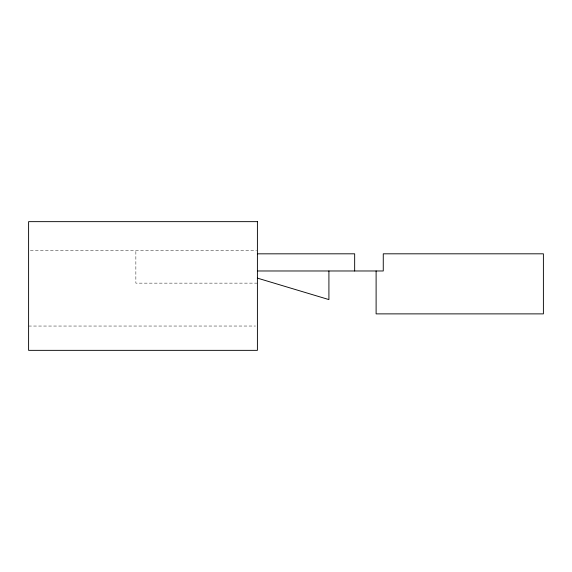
<?xml version="1.0" encoding="UTF-8"?>
<svg xmlns="http://www.w3.org/2000/svg" width="572" height="572" viewBox="0 0 572 572"><rect width="100%" height="100%" fill="white"/><g stroke="black" fill="none" stroke-linecap="round" stroke-linejoin="round"><path stroke-width="0.43" stroke-dasharray="2.86 2.15" d="M30.373 250.25L256.528 250.243M257.379 283.133L135.864 283.14L135.864 250.243M28.6 326.047L255.591 326.033"/><path stroke-width="0.86" d="M354.661 270.971L354.669 253.811L257.414 253.832M376.111 270.971L376.111 313.878L543.4 313.878L543.393 253.811L383.269 253.818L383.261 270.978L257.414 270.978M257.414 278.128L328.914 299.585L328.914 270.978M257.407 221.65L28.6 221.65L28.6 350.35L257.407 350.35L257.407 221.65"/></g></svg>
